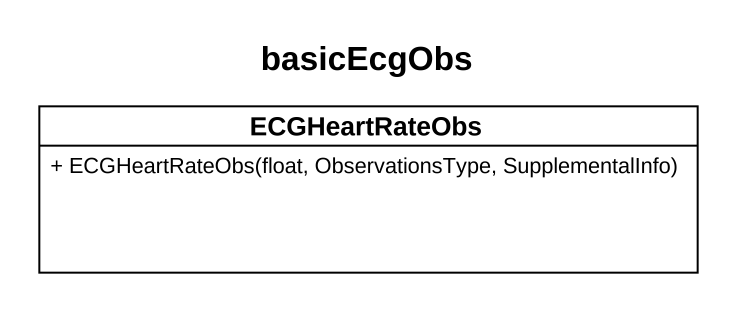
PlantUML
@startuml
title basicEcgObs
hide circle
hide empty members
skinparam classAttributeIconSize 0
class ECGHeartRateObs {
  + ECGHeartRateObs(float, ObservationsType, SupplementalInfo)
}
@enduml
